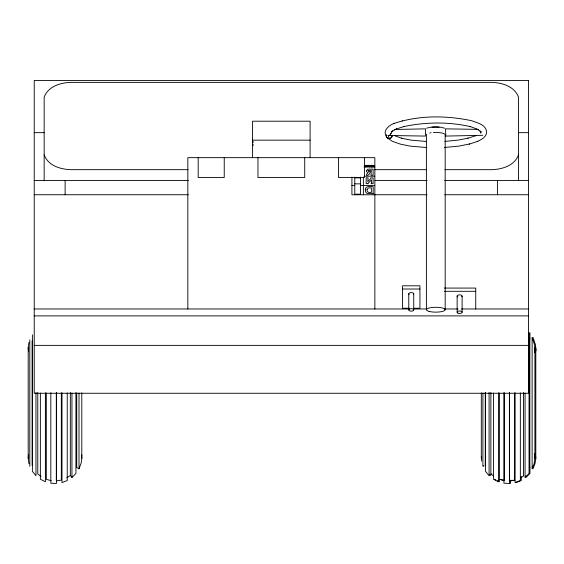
<?xml version="1.0" encoding="UTF-8"?>
<svg xmlns="http://www.w3.org/2000/svg" width="564" height="564" viewBox="0 0 564 564"><rect width="100%" height="100%" fill="white"/><g stroke="black" fill="none" stroke-linecap="round" stroke-linejoin="round"><path stroke-width="0.85" d="M534.848 350.907L534.672 345.154L532.12 337.441L532.12 468.754L534.157 463.481L534.905 458.553L534.905 347.643M535.8 348.439L535.751 350.907L535.567 345.154L533.015 337.441L533.015 340.677M28.954 463.784L28.2 458.454L28.503 454.429M481.522 461.14L481.381 456.438M28.2 458.454L28.2 347.741L28.954 342.411M81.794 392.826L81.794 458.553L81.047 463.481L79.009 468.754L76.725 467.57L76.725 392.974M535.8 347.643L535.8 458.553L535.053 463.481L533.015 468.754L533.015 465.927M480.845 131.631L480.859 133.146L480.006 130.883M534.517 352.62L534.848 350.145M535.525 351.795L535.751 350.145M518.535 154.804C514.382 166.479 500.056 170.032 488.882 169.672L444.918 169.672M372.219 165.534L372.303 166.852C370.886 167.48 370.104 166.119 371.866 166.591L371.866 166.239C370.978 166.648 370.964 165.555 371.866 165.985L371.866 165.661C370.167 166.14 370.872 164.702 372.303 165.4M390.655 133.858L392.586 130.827L391.543 131.821L396.548 128.93L395.942 129.128L404.233 126.442L403.746 126.604C425.573 121.958 448.514 121.697 470.32 126.597L469.791 126.435L476.834 128.923L481.092 131.814L480.486 131.391M491.773 473.873L489.975 475.713L489.975 474.155M70.338 392.53L70.338 475.466L71.952 477.475L75.936 473.485L75.936 392.586M66.785 477.793L70.338 475.466M520.791 477.793L523.632 475.931M394.567 123.276C389.583 124.75 382.138 130.608 386.396 136.425M477.229 141.515C481.205 139.921 486.908 136.7 486.633 131.631C485.548 124.411 477.095 122.726 471.398 120.661C445.997 115.345 418.735 115.169 393.954 123.474M515.997 482.587L521.242 480.556L521.242 476.39M402.139 120.823L402.633 120.668M475.24 135.853L475.854 135.656L467.556 138.342L468.049 138.18L458.053 140.119L444.792 141.402M444.418 147.465L458.835 146.125L469.65 143.961M469.163 144.123L477.835 141.31M426.596 128.204C432.341 126.428 438.799 126.294 444.524 128.204M386.382 134.909A3.081 2.961 -20.8 0 0 386.7 137.123C387.799 139.019 390.831 138.857 391.825 136.946A3.081 2.961 -20.8 0 0 392.206 135.473M510.307 480.909L514.488 480.232M431.932 127.217L439.088 127.217M394.166 129.494L425.482 128.846L425.355 136.086L388.131 135.473A3.031 2.912 20.6 0 0 391.021 133.351M482.749 135.311L445.349 136.086L445.793 135.395L445.475 128.846L478.371 129.389M34.235 132.667L44.154 132.667M518.535 132.667L528.454 132.667M252.587 140.161L310.101 140.161M252.587 141.451L253.229 141.451M252.587 142.431L253.229 142.431M252.587 144.384L253.229 144.384M252.587 145.364L253.229 145.364M364.21 166.937L374.856 166.937M188.129 169.672L73.806 169.672C62.632 170.032 48.307 166.479 44.154 154.804M374.559 169.672L426.447 169.672M364.203 176.215L374.856 176.215M354.777 177.871L360.516 177.871M34.235 180.48L188.425 180.48M375.095 180.48L427.054 180.48M444.665 180.48L528.454 180.48M354.777 183.85L360.516 183.85M351.915 185.5L354.777 185.5M360.516 185.5L374.856 185.5M34.235 194.742L188.404 194.742M374.856 194.777L351.915 194.777L351.915 177.061M375.095 194.742L427.054 194.742M444.665 194.742L528.454 194.742M444.376 288.077L475.748 288.077L475.748 308.973M402.576 289.022L419.94 289.022M444.376 291.299L475.748 291.299M409.52 308.247L402.576 308.247L402.576 285.8L419.94 285.8L419.94 308.247L413.863 308.247M34.235 308.973L409.527 308.973M413.934 308.973L426.264 308.973M444.376 308.973L457.982 308.973M461.5 308.973L528.454 308.973M34.235 315.889L528.454 315.889M34.235 345.372L528.454 345.372M426.504 141.493L410.973 140.126L401.469 138.187L402.005 138.349L394.955 135.868M426.786 147.556L410.204 146.125L400.391 144.13L392.361 141.324L387.828 138.236M500.303 479.358L504.399 480.443M499.408 479.358L504.329 480.655L504.329 392.868M51.218 480.655L46.297 479.358L46.297 393.045M373.784 165.449L372.698 165.478L372.966 165.738A0.804 0.804 0 0 1 373.46 165.654L373.89 166.133L373.46 166.599A1.093 1.093 0 0 1 373.1 166.584C373.904 165.337 371.204 166.951 373.84 166.789A0.719 0.719 0 0 0 373.791 165.478M494.367 479.238L495.805 479.964M497.244 480.69L499.394 481.776L499.408 393.045M493.528 476.002L490.877 473.873L490.877 392.523M41.087 476.531L37.774 473.873L37.774 392.523M388.074 135.325L389.28 138.497M28.503 351.767L28.2 347.741M535.525 454.401L535.8 458.553M534.517 453.576L534.848 456.05M81.519 454.401L81.745 456.05M534.848 455.289L534.905 458.553M81.745 455.289L81.794 458.553M529.941 332.711L529.941 338.992M529.941 467.204L529.941 473.485L525.958 477.475L525.958 475.875M529.836 338.619L529.836 467.57M529.046 332.711L529.046 473.485L525.063 477.475L525.063 393.101M523.448 392.53L523.448 475.466M520.346 392.882L520.346 480.556L515.101 482.587L515.101 392.798M518.535 180.755L518.535 97.241C514.382 85.573 500.056 82.013 488.882 82.372L73.806 82.372C62.632 82.013 48.307 85.573 44.154 97.241L44.154 180.755M514.431 392.946L514.431 480.098L509.405 480.909L509.405 392.84M510.448 480.027L510.448 483.482L503.934 483.207L503.934 392.72M509.553 392.685L509.553 483.482M498.498 392.72L498.498 481.776L493.472 479.238L493.472 393.059M497.568 180.48L497.568 194.742M489.08 392.495L489.08 475.713L485.498 471.356L485.498 392.65M485.259 392.481L485.259 465.342M483.792 465.434L483.792 466.343M482.897 393.164L482.897 466.343M481.303 392.84L481.303 458.454M462.106 296.1L462.106 312.216M457.143 296.1L457.143 312.216M445.179 134.867L445.179 309.714M426.398 309.714L426.398 134.867A9.391 2.432 0 0 1 426.722 134.232M413.736 293.83L413.736 309.939A2.482 1.241 0 0 1 410.014 311.011A2.482 1.241 0 0 1 410.014 308.861A2.482 1.241 0 0 1 413.736 309.939M408.773 293.83L408.773 309.939M374.856 308.973L374.856 157.659L187.833 157.659L187.833 308.973M364.499 157.659L364.499 177.498L338.456 177.498L338.456 157.659M364.196 166.239L364.196 166.591M363.385 177.061L363.385 194.777M360.516 177.061L360.516 194.178L354.777 194.178L354.777 177.061M310.101 157.659L310.101 121.204L252.587 121.204L252.587 157.659M304.722 157.659L304.722 177.498L257.967 177.498L257.967 157.659M224.232 157.659L224.232 177.498L198.19 177.498L198.19 157.659M79.009 393.052L79.009 468.754M71.952 393.101L71.952 477.475M67.243 392.882L67.243 480.556L61.991 482.587L61.991 392.798M65.121 180.48L65.121 194.742M61.328 392.946L61.328 480.098L56.301 480.909L56.301 392.84M56.442 392.685L56.442 483.482L50.83 483.207L50.83 392.72M45.395 392.72L45.395 481.776L40.368 479.238L40.368 393.059M35.969 392.495L35.969 475.713L32.395 471.356L32.395 334.84M32.148 340.853L32.148 465.342M29.793 339.852L29.793 466.343M392.199 135.402A3.017 2.834 -42.2 0 1 388.899 138.518A3.017 2.834 -42.2 0 1 386.425 135.036M457.869 296.981A2.482 1.241 0 0 1 457.721 295.303A2.482 1.241 0 0 1 461.049 295.085A2.482 1.241 0 0 1 461.775 296.72M429.754 133.005A9.391 2.432 0 0 1 431.093 132.759M433.356 132.519A9.391 2.432 0 0 1 444.862 134.232M409.111 294.45A2.482 1.241 0 0 1 410.93 292.596A2.482 1.241 0 0 1 413.652 294.147M367.051 189.61C366.41 192.169 369.399 192.987 371.359 192.472L371.359 187.805L368.362 187.946L367.051 189.61M365.31 189.187L365.507 191.788L366.889 193.353L373.53 193.797L373.107 193.135L373.199 186.839C372.614 186.465 365.606 185.323 365.31 189.187M366.579 170.406L366.635 171.519A1.347 1.347 0 0 0 367.178 172.21L368.25 172.619C363.533 176.405 369.427 176.137 369.836 172.683L371.302 172.683L370.95 175.185L373.107 175.185L373.107 169.087L367.925 169.165L366.579 170.406M367.199 165.717C367.404 166.542 367.199 167.501 367.975 166.26L368.32 166.26C368.948 168.403 369.004 163.673 367.199 165.717M366.276 165.851L365.204 166.373L365.557 166.62A1.206 1.206 0 0 0 366.008 166.535L366.191 166.747A1.53 1.53 0 0 1 365.401 166.881C363.427 165.675 367.446 166.035 365.19 165.449A1.114 1.114 0 0 1 365.613 165.372L366.276 165.851M371.5 183.145L371.161 183.681L373.107 183.681L373.107 177.822L370.858 177.822L370.922 178.464L367.777 181.58L368.116 177.822L366.17 177.822L366.17 183.681L368.271 183.681L368.102 183.194L371.5 179.817L371.5 183.145M369.603 165.527C367.657 168.213 372.55 166.126 369.603 165.527M367.552 165.753L368.32 165.992L367.552 165.753M368.08 170.561L368.362 171.47L371.302 171.576L371.302 170.194L368.08 170.561M369.836 165.823L369.596 166.288L370.062 166.288L369.836 165.823M528.454 80.518L34.235 80.518L34.235 393.263L528.454 393.263L528.454 80.518M457.869 313.091A2.482 1.241 0 0 0 462.022 312.534A2.482 1.241 0 0 0 458.983 311.018A2.482 1.241 0 0 0 457.869 313.091M429.148 311.434A9.391 2.432 0 0 0 444.862 310.341A9.391 2.432 0 0 0 433.356 307.366A9.391 2.432 0 0 0 429.148 311.434"/></g></svg>
